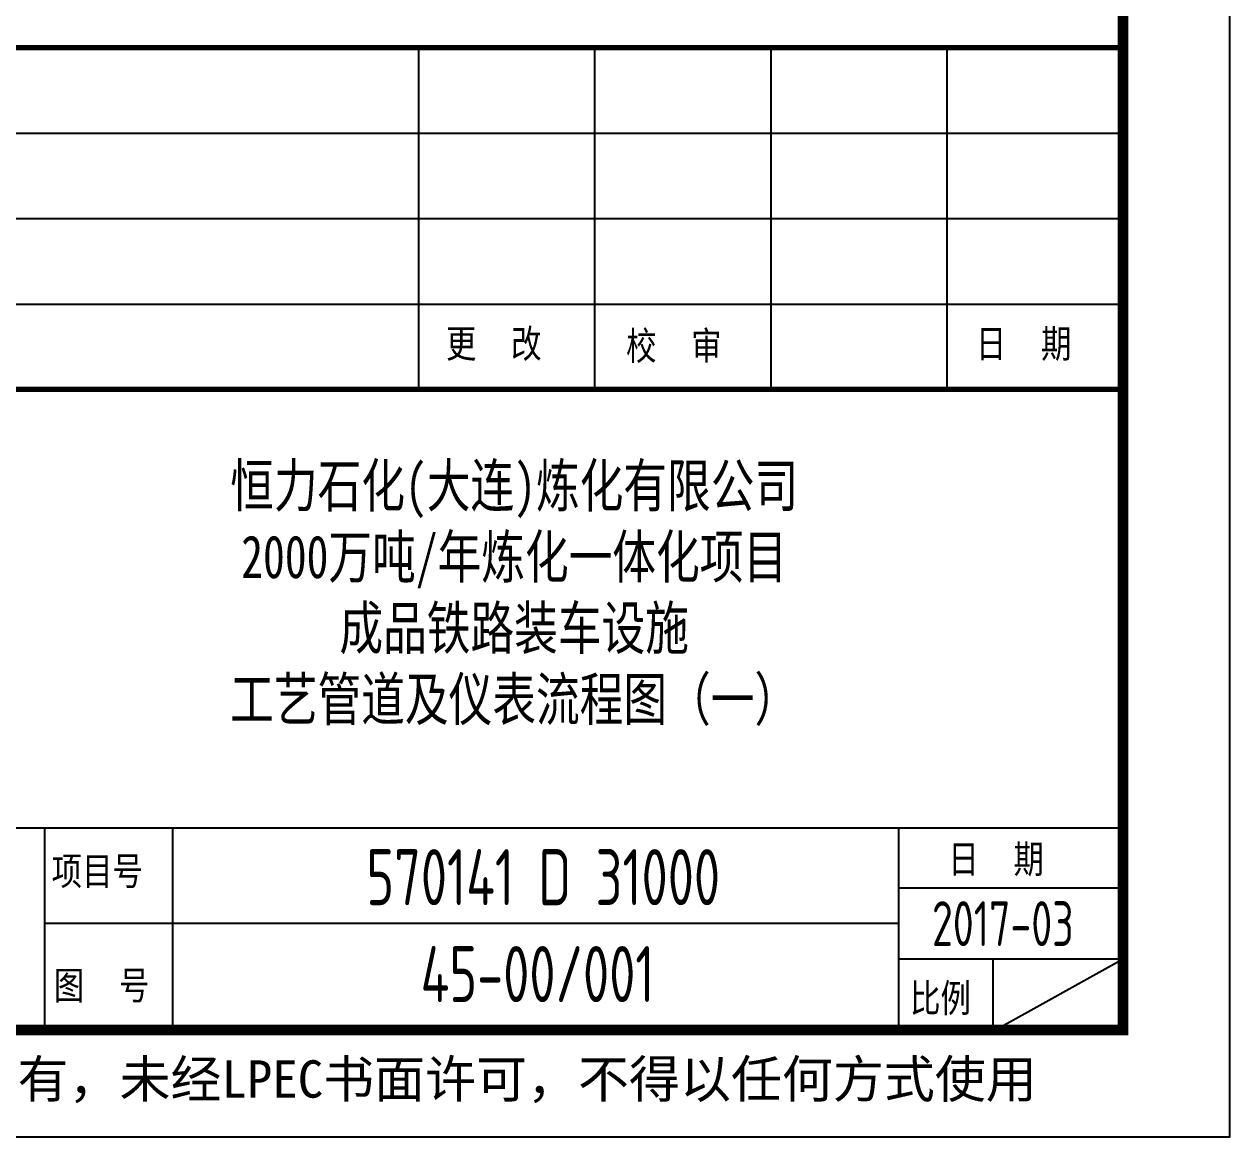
# Model space of a CAD drawing. Extents: x 24843 to 27502, y -10108 to -7552.
# Drawn here: x 27388.7 to 27501.6, y -8428.7 to -8324.5 of the extents above; entities that cross this region are included whole.
import ezdxf
from ezdxf.enums import TextEntityAlignment as Align

# ---------------------------------------------------------------- set-up
doc = ezdxf.new("R2010")
doc.units = 0
doc.layers.get('0').update_dxf_attribs({"linetype": 'CONTINUOUS'})
doc.layers.add('角图章', color=7, linetype='CONTINUOUS')
doc.styles.add('COMMON', font='', dxfattribs={"width": 0.75})
doc.styles.add('CORPORATION', font='simhei.ttf')
doc.styles.add('LYTXT', font='ascii.shx', dxfattribs={"width": 0.8, "height": 4, "bigfont": 'LYTXT.shx'})
doc.styles.get('COMMON').set_extended_font_data('仿宋_GB2312')

msp = doc.modelspace()

# ---------------------------------------------------------------- linework, layer by layer
for p, q in [((27425.64, -8326.74), (27425.64, -8358.74)), ((27442.14, -8326.74), (27442.14, -8358.74)), ((27458.64, -8326.74), (27458.64, -8358.74)), ((27475.14, -8326.74), (27475.14, -8358.74)), ((27311.64, -8334.74), (27491.64, -8334.74)), ((27311.64, -8342.74), (27491.64, -8342.74)), ((27311.64, -8350.74), (27491.64, -8350.74)), ((27311.64, -8399.81), (27491.64, -8399.81)), ((27390.64, -8418.74), (27390.64, -8399.81)), ((27402.64, -8418.74), (27402.64, -8399.81)), ((27470.64, -8418.74), (27470.64, -8399.81)), ((27470.64, -8405.41), (27491.64, -8405.41)), ((27390.64, -8408.74), (27470.64, -8408.74)), ((27470.64, -8412.07), (27491.64, -8412.07)), ((27479.44, -8412.07), (27479.44, -8418.74))]:
    msp.add_line(p, q)
msp.add_lwpolyline([(26660.64, -8428.74), (27501.64, -8428.74), (27501.64, -7834.74), (26660.64, -7834.74)], close=True)
at = {"const_width": 1}
msp.add_lwpolyline([(26685.64, -8418.74), (27491.64, -8418.74), (27491.64, -7844.74), (26685.64, -7844.74)], close=True, dxfattribs=at)
at = {"const_width": 0.5}
for points in [[(27311.64, -8418.74), (27311.64, -8326.74), (27491.64, -8326.74)], [(27491.64, -8326.74), (27491.64, -8418.74)], [(27491.64, -8326.74), (27491.64, -8418.74)], [(27311.64, -8358.74), (27491.64, -8358.74)], [(27311.64, -8418.74), (27491.64, -8418.74)], [(27311.64, -8418.74), (27491.64, -8418.74)]]:
    msp.add_lwpolyline(points, dxfattribs=at)
at = {"layer": '角图章'}
msp.add_line((27479.64, -8418.74), (27491.64, -8412.08), dxfattribs=at)
msp.add_line((27479.64, -8418.74), (27491.64, -8412.08), dxfattribs=at)

# ---------------------------------------------------------------- texts
for s, height, style, p in [('更  改', 3, 'LYTXT', (27428.22, -8356.05)), ('校  审', 3, 'LYTXT', (27445.09, -8356.25)), ('日  期', 3, 'LYTXT', (27477.85, -8356.05)), ('日  期', 3, 'LYTXT', (27475.27, -8404.32)), ('项目号', 3, 'LYTXT', (27391.29, -8405.45)), ('图  号', 3, 'LYTXT', (27391.49, -8416.16)), ('比例', 3, 'LYTXT', (27471.69, -8417.35)), ('版权归LPEC所有，未经LPEC书面许可，不得以任何方式使用', 3.5, 'CORPORATION', (27359.48, -8425.07))]:
    msp.add_text(s, height=height, dxfattribs=dict(style=style)).set_placement(p)
at = {"color": 3, "style": 'LYTXT', "width": 0.8}
for s, p in [('570141 D 31000', (27437.33, -8407.04)), ('45-00/001', (27436.8, -8416.12))]:
    msp.add_text(s, height=5.25, dxfattribs=at).set_placement(p, align=Align.CENTER)
msp.add_text('2017-03', height=4.2, dxfattribs=at).set_placement((27473.74, -8410.87))
at = {"layer": '角图章', "color": 4, "insert": (27434.61, -8378), "char_height": 4, "width": 88.8942, "attachment_point": 5, "style": 'COMMON'}
msp.add_mtext('{\\fSimHei|b0|i0|c134|p2;恒力石化(大连)炼化有限公司\\P2000万吨/年炼化一体化项目\\P成品铁路装车设施 \\P工艺管道及仪表流程图（一）}', dxfattribs=at)

doc.saveas('drawing.dxf')
